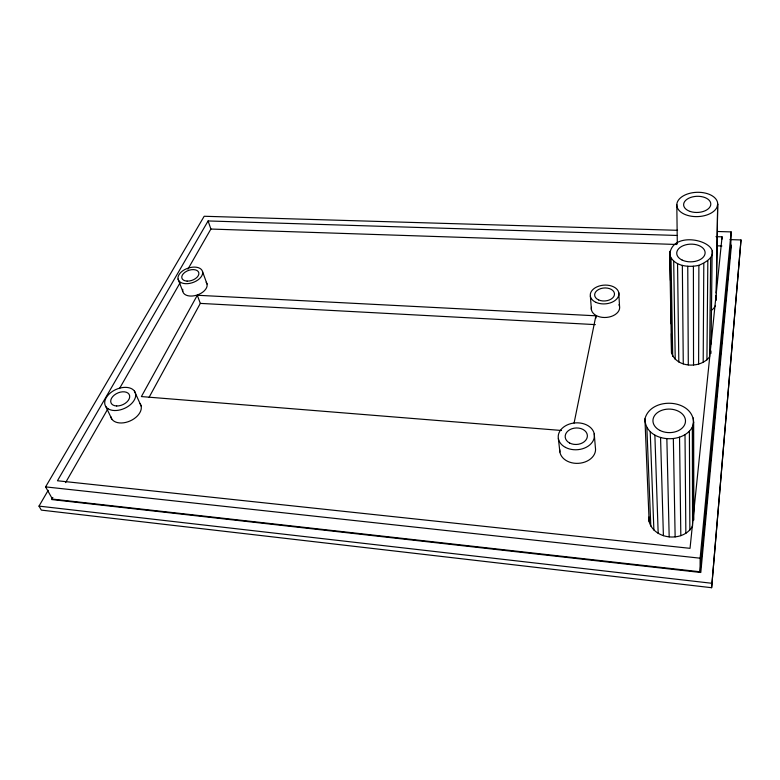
<?xml version="1.0" encoding="UTF-8"?>
<svg xmlns="http://www.w3.org/2000/svg" width="780" height="780" viewBox="0 0 780 780"><rect width="100%" height="100%" fill="white"/><g stroke="black" fill="none" stroke-linecap="round" stroke-linejoin="round"><path stroke-width="1.17" d="M698.617 364.104L698.88 265.327C740.951 247.377 672.175 223.918 669.718 254.787L671.531 352.872C676.523 368.004 700.693 368.823 709.566 356.84L710.678 257.927M677.596 230.314L204.175 216.265L45.591 486.886L52.484 499.102L700.079 571.779L700.138 558.197L731.143 231.904L717.756 231.504M711.058 344.009L712.159 251.033M703.19 362.378L703.804 263.523M706.924 359.902L707.831 260.998M710.941 353.428L710.97 350.951M48.194 490.327L39 506.113L41.321 510.11L711.623 587.71L741 239.957L730.041 239.606M716.176 300.066L716.245 295.464M717.678 204.184L716.284 293.163L717.707 204.019A20.465 12.158 -2 0 0 688.662 193.615A20.465 12.158 -2 0 0 684.05 214.042A20.465 12.158 -2 0 0 716.995 207.207L717.707 204.019M716.206 299.9L716.284 295.298M722.036 239.128L722.075 236.847L715.981 236.662M731.143 231.904L730.792 245.564L700.079 571.779M741 239.957L711.623 587.71M671.531 352.872L671.375 333.635M731.435 245.213L700.801 572.491L51.636 499.541L52.855 497.435M722.075 236.847L690.037 548.33L57.457 480.763L208.104 220.954L677.011 235.453M693.654 422.233L692.338 427.148L692.572 526.003C683.728 542.558 654.186 539.945 649.135 521.606L644.933 418.889C650.627 396.62 692.299 398.492 693.654 422.233L693.791 520.007M574.09 423.023L595.891 315.802L197.301 295.259L141.385 396.572L561.473 430.482M149.107 397.273L200.314 303.391L197.301 295.259M65.598 482.615L107.971 408.661M119.477 388.586L180.014 282.925M187.882 269.197L210.883 229.047L208.104 220.954M644.933 418.889C645.187 441.782 682.266 445.273 692.338 427.148M669.718 254.787C673.55 266.292 688.682 267.745 698.88 265.327M210.883 229.047L676.884 244.491M717.034 245.817L721.9 245.983M200.314 303.391L595.345 324.616M45.591 486.886L700.138 558.197M39 506.113L711.692 583.264M105.865 406.653L111.813 419.075M134.423 391.092L141.141 406.029M178.064 279.016L182.754 291.349M202.556 271.645A12.812 7.585 -19.1 0 1 185.708 283.686A12.812 7.585 -19.1 0 1 182.705 270.845A12.812 7.585 -19.1 0 1 202.556 271.645L207.022 284.027M558.353 438.457L559.894 452.02M594.233 433.865L595.384 447.515A17.911 13.445 -3.5 0 1 578.487 463.33A17.911 13.445 -3.5 0 1 559.786 449.68M590.372 296.224L591.425 309.757M595.891 315.802L596.057 318.016M618.764 292.627L619.534 306.228M646.874 427.947L650.803 526.042M650.218 431.935L653.884 530.059M654.878 435.191L658.174 533.354M648.989 517.033L649.135 521.606M660.553 437.463L663.4 535.694M666.851 438.594L669.182 536.913M671.014 258.141L672.74 356.304M673.335 438.497L675.139 536.923M669.864 251.326L670.4 280.371M670.595 291.272L671.2 323.944M673.686 261.163L675.226 359.414M676.806 204.604L677.303 243.555M677.547 263.64L678.815 361.988M679.536 437.161L680.823 535.704M685.006 434.704L685.854 533.354M682.344 265.395L683.27 363.86M687.755 266.292L688.301 364.874M689.374 431.281L689.861 530.049M693.4 266.273L693.537 364.952M693.352 417.973L693.498 512.09M715.504 305.438A19.061 12.402 -0.3 0 1 711.331 310.44M618.979 304.648A14.196 9.409 -3.9 0 1 606.742 317.401A14.196 9.409 -3.9 0 1 591.454 307.3M140.03 403.562A16.175 10.403 -24.3 0 1 130.114 420.947A16.175 10.403 -24.3 0 1 110.76 416.559M206.164 282.224A12.694 7.615 -19.2 0 1 196.56 295.22A12.694 7.615 -19.2 0 1 182.764 289.292M659.919 430.433A16.273 11.768 1 0 0 685.435 421.98A16.273 11.768 1 0 0 662.288 410.144A16.273 11.768 1 0 0 659.919 430.433M682.207 260.11A14.206 8.853 -1.4 0 0 704.993 253.987A14.206 8.853 -1.4 0 0 685.571 244.871A14.206 8.853 -1.4 0 0 682.207 260.11M690.329 211.507A13.601 8.083 -2 0 0 710.804 204.116A13.601 8.083 -2 0 0 690.485 197.506A13.601 8.083 -2 0 0 690.329 211.507M569.595 443.001A11.115 8.248 -3.7 0 0 587.301 436.907A11.115 8.248 -3.7 0 0 571.954 428.737A11.115 8.248 -3.7 0 0 569.595 443.001M598.553 299.9A9.945 6.513 -4.1 0 0 614.416 294.889A9.945 6.513 -4.1 0 0 600.717 288.619A9.945 6.513 -4.1 0 0 598.553 299.9M187.102 281.112A8.892 5.265 -19.1 0 0 198.812 272.776A8.892 5.265 -19.1 0 0 185.055 272.191A8.892 5.265 -19.1 0 0 187.102 281.112M116.688 405.98A10.023 6.367 -24.1 0 0 129.607 395.596A10.023 6.367 -24.1 0 0 114.309 395.07A10.023 6.367 -24.1 0 0 116.688 405.98M595.949 302.357A14.342 9.379 -4.1 0 0 618.793 295.084A14.342 9.379 -4.1 0 0 599.001 286.084A14.342 9.379 -4.1 0 0 595.949 302.357M565.471 447.398A18.115 13.445 -3.7 0 0 594.292 437.385A18.115 13.445 -3.7 0 0 569.195 424.135A18.115 13.445 -3.7 0 0 565.471 447.398M114.523 410.524A16.331 10.374 -24.1 0 0 135.535 393.559A16.331 10.374 -24.1 0 0 110.545 392.779A16.331 10.374 -24.1 0 0 114.523 410.524"/></g></svg>
